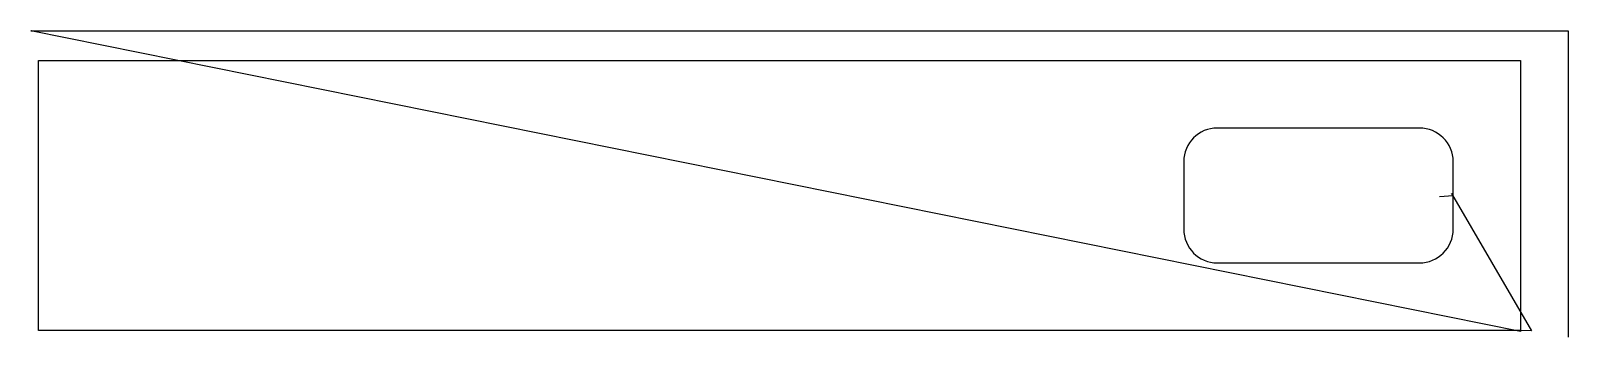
# Model space of a CAD drawing. Header units: metres. Extents: x 0 to 2282, y 497 to 951.
import ezdxf

# ---------------------------------------------------------------- set-up
doc = ezdxf.new("R2010")
doc.units = ezdxf.units.M

msp = doc.modelspace()

# ---------------------------------------------------------------- linework, layer by layer
at = {"layer": 'TOOL_0'}
for p, q in [((2211.424, 505.292), (0, 950.982)), ((0, 950.982), (1, 950.982)), ((1, 950.982), (0, 950.982)), ((0, 950.982), (1, 950.982)), ((1, 950.982), (2282.149, 950.982)), ((2282.149, 950.982), (2282.149, 501.788)), ((11.352, 506.89), (11.352, 906.89)), ((11.352, 906.89), (2211.352, 906.89)), ((2211.352, 906.89), (2211.352, 511.89)), ((2061.352, 806.89), (1761.352, 806.89)), ((1711.352, 756.89), (1711.352, 656.89)), ((2111.352, 706.89), (2111.352, 756.89)), ((2111.352, 706.89), (2108.856, 709.82)), ((2108.856, 709.82), (2227.506, 506.098)), ((2090.875, 705.2), (2111.352, 706.89)), ((2111.352, 701.89), (2111.352, 706.89)), ((2111.352, 656.89), (2111.352, 701.89)), ((1761.352, 606.89), (2061.352, 606.89)), ((2211.352, 506.89), (11.352, 506.89)), ((2211.352, 511.89), (2211.352, 506.89)), ((2227.506, 506.098), (2211.352, 506.89)), ((2211.352, 506.89), (2211.424, 505.292)), ((2282.149, 501.788), (2282.149, 497.788)), ((2282.149, 497.788), (2282.149, 496.788))]:
    msp.add_line(p, q, dxfattribs=at)
for centre, start, end in [((1761.352, 756.89), 90, 180), ((2061.352, 756.89), 0, 90), ((1761.352, 656.89), 180, 270), ((2061.352, 656.89), 270, 0)]:
    msp.add_arc(centre, 50, start, end, dxfattribs=at)

doc.saveas('drawing.dxf')
